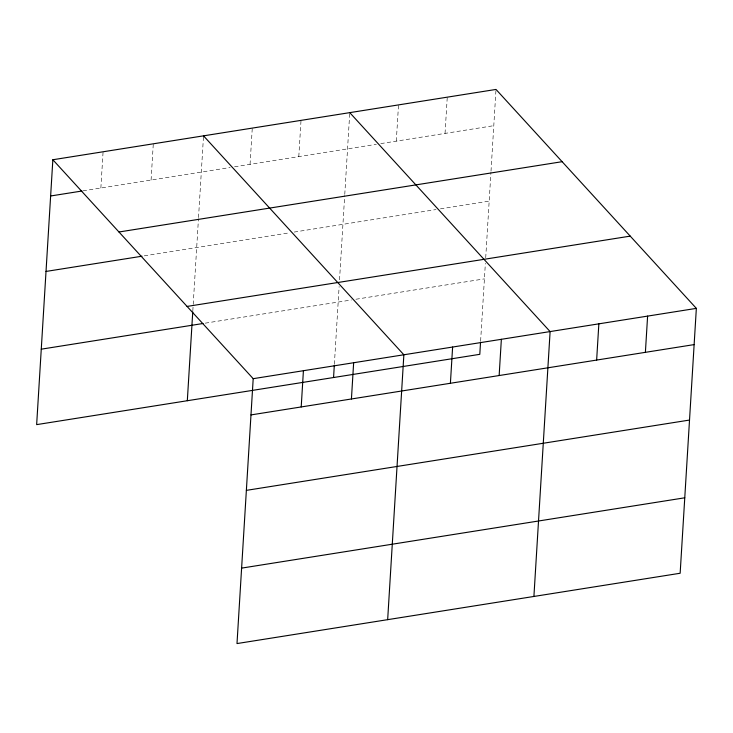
<?xml version="1.0" encoding="UTF-8"?>
<svg xmlns="http://www.w3.org/2000/svg" width="733" height="733" viewBox="0 0 733 733"><rect width="100%" height="100%" fill="white"/><g stroke="black" fill="none" stroke-linecap="round" stroke-linejoin="round"><path stroke-width="0.55" stroke-dasharray="3.67 2.75" d="M100.861 188.014L103.078 151.777M151.08 180.043L153.298 143.815M192.816 310.838L198.46 218.681M198.524 217.573L203.527 135.843M250.054 164.348L252.271 128.11M298.798 156.615L301.016 120.377M334.376 364.209L339.132 286.521M339.535 279.859L344.693 195.482M344.767 194.373L349.76 112.644M396.296 141.139L398.514 104.911M445.041 133.406L447.258 97.177M480.619 341.001L485.365 263.321M485.713 257.769L490.936 172.273M491.009 171.165L496.003 89.435M83.003 190.846L230.116 167.509M234.542 166.803L376.35 144.309M380.784 143.604L493.785 125.673M144.236 255.854L289.755 232.764M294.19 232.068L435.998 209.565M440.423 208.859L489.177 201.126M205.231 323.161L351.474 299.962M355.908 299.256L484.421 278.87"/><path stroke-width="1.1" d="M52.849 159.748L253.197 378.677L236.997 643.565L680.151 573.252L696.35 308.373L496.003 89.435L52.849 159.748L36.65 424.627L479.803 354.323L480.546 342.119M187.318 400.722L192.752 311.946M301.208 406.943L303.416 370.715M333.561 377.522L334.312 365.318M351.428 398.981L353.645 362.743M387.665 619.66L403.865 354.772L203.527 135.843M450.401 383.277L452.618 347.039M499.146 375.543L501.363 339.306M533.908 596.451L550.107 331.573L349.76 112.644M596.644 360.077L598.852 323.839M645.388 352.335L647.606 316.106M50.632 195.986L81.885 191.029M118.966 231.994L562.119 161.691M46.023 271.439L142 256.211M187.08 306.431L630.233 236.127M41.268 349.174L203.014 323.51M253.197 378.677L696.35 308.373M250.979 414.915L694.133 344.602M246.361 490.368L689.515 420.055M241.615 568.112L684.769 497.799"/></g></svg>
